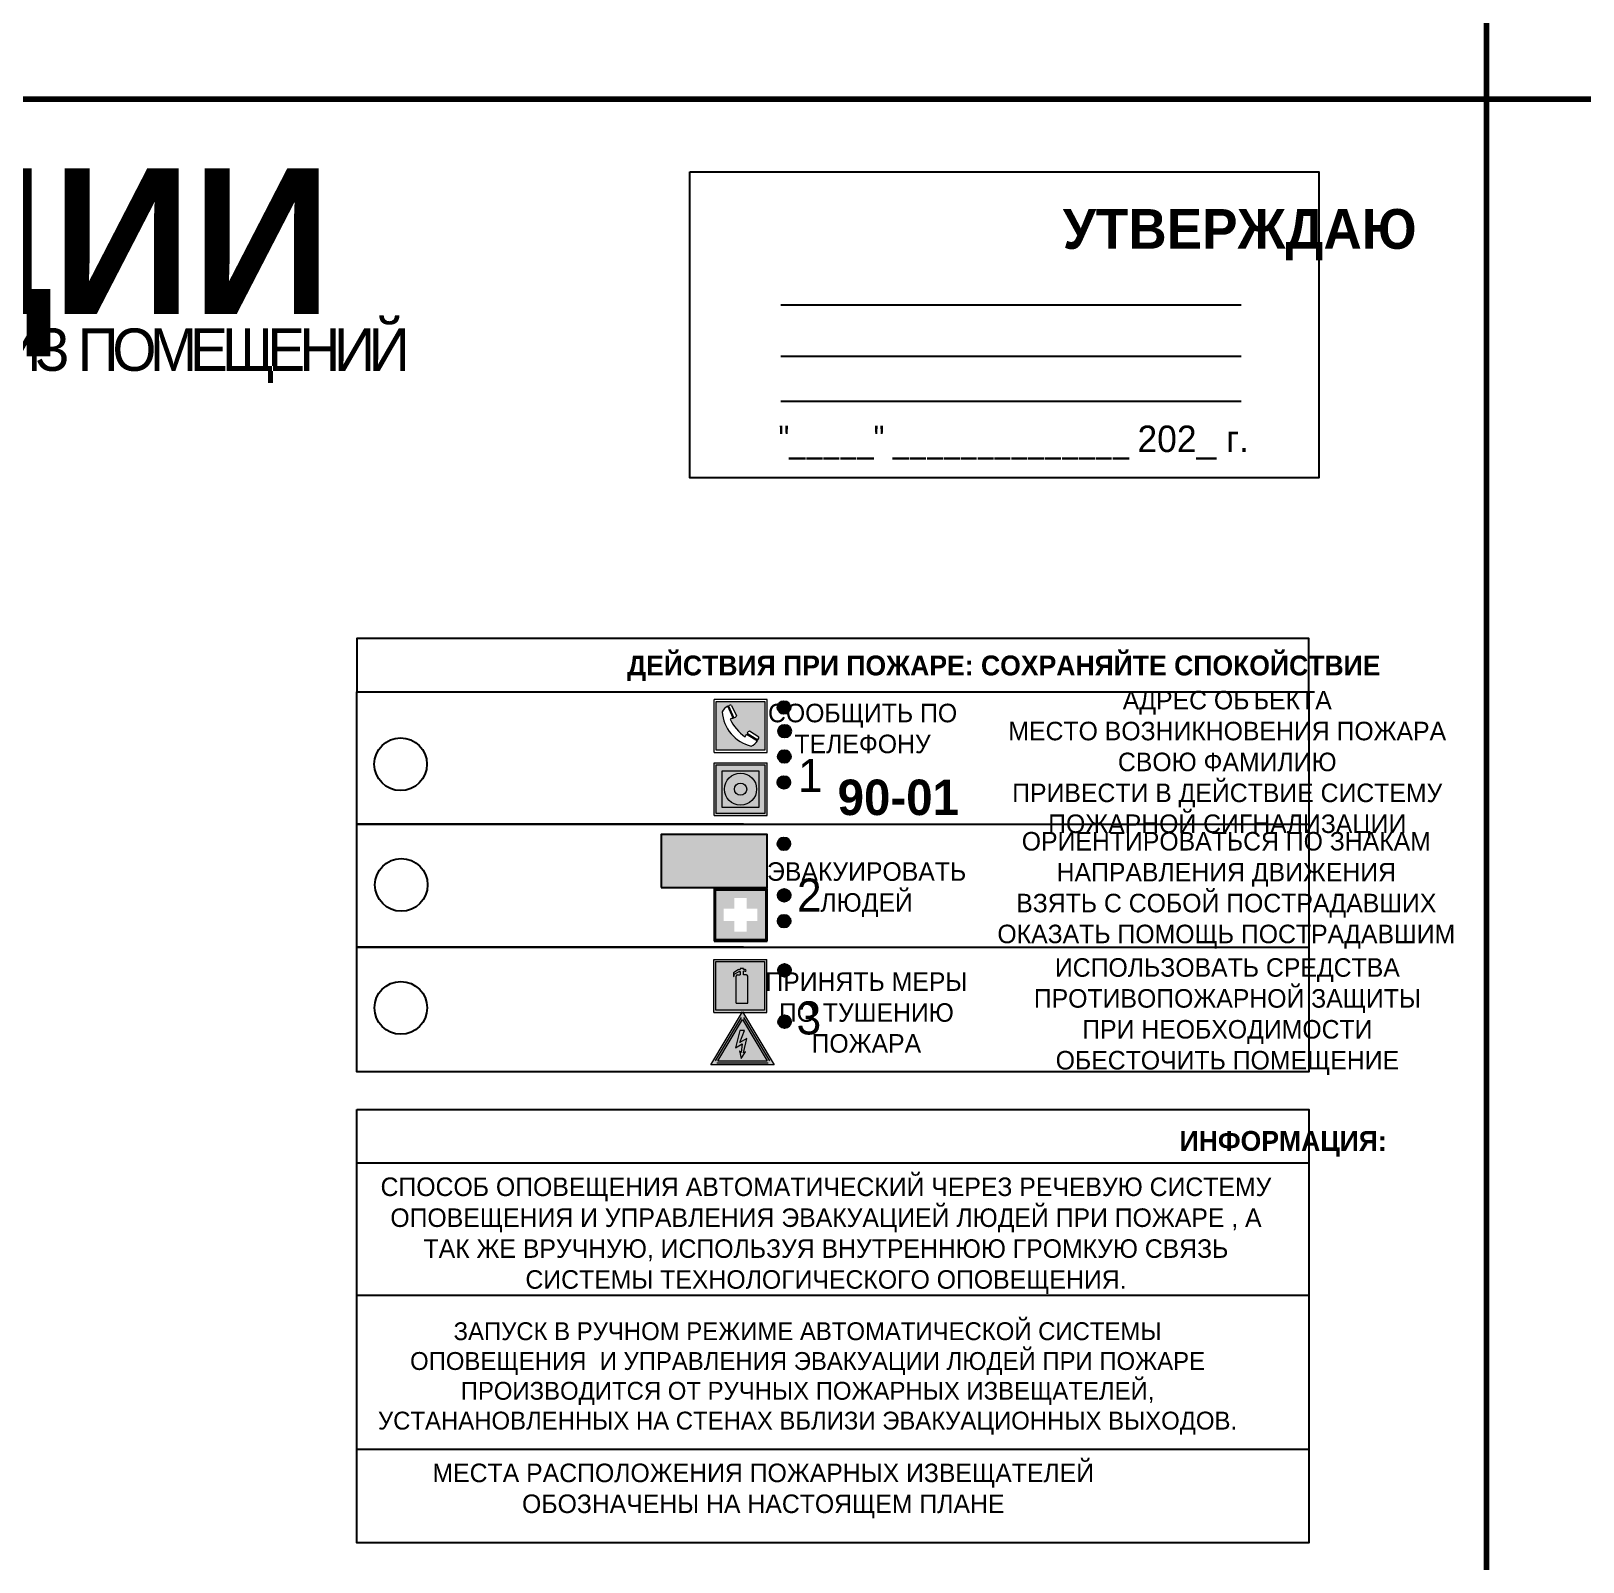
# Model space of a CAD drawing. Header units: millimetres. Extents: x 13114 to 67229, y 22859 to 38520.
# Drawn here: x 39366.6 to 39601, y 24466.6 to 24697.9 of the extents above; entities that cross this region are included whole.
import ezdxf

# ---------------------------------------------------------------- set-up
doc = ezdxf.new("R2010")
doc.units = ezdxf.units.MM
doc.styles.add('обычный', font='arial.ttf')

# ---------------------------------------------------------------- blocks, each defined once
blk = doc.blocks.new('A$C3E6D3DDE')
at = {"lineweight": 5}
h = blk.add_hatch(color=40, dxfattribs=at)
h.paths.add_polyline_path([(24.1, 1.45), (16.46, -11.35), (31.74, -11.35)])
h.paths.add_polyline_path([(24.09, -0.46), (30.03, -10.41), (18.14, -10.41)], flags=16)
h.paths.add_polyline_path([(24.54, -3.08), (23.41, -6.02), (25.13, -5.01), (24.33, -8.5), (24.82, -8.27), (23.79, -9.86), (23.4, -8.04), (23.8, -8.43), (24.04, -6.29), (22.39, -7.25), (23.44, -3.08)], flags=0)
h = blk.add_hatch(color=256, dxfattribs=at)
h.paths.add_polyline_path([(24.37, 0.03, 0.567511), (23.82, 0.03), (17.59, -10.4, 0.582454), (17.86, -10.88), (30.32, -10.88, 0.582149), (30.6, -10.4)])
h.paths.add_polyline_path([(24.09, -0.46), (18.14, -10.41), (30.03, -10.41)], flags=16)
h.paths.add_polyline_path([(24.54, -3.08), (23.41, -6.02), (25.13, -5.01), (24.33, -8.5), (24.82, -8.27), (23.79, -9.86), (23.4, -8.04), (23.8, -8.43), (24.04, -6.29), (22.39, -7.25), (23.44, -3.08)], flags=0)
h = blk.add_hatch(color=40, dxfattribs=at)
h.paths.add_polyline_path([(24.09, -0.46), (18.14, -10.41), (30.03, -10.41)])
h.paths.add_polyline_path([(24.82, -8.27), (23.79, -9.86), (23.4, -8.04), (23.8, -8.43), (24.04, -6.29), (22.39, -7.25), (23.44, -3.08), (24.54, -3.08), (23.41, -6.02), (25.13, -5.01), (24.33, -8.5)], flags=16)
at = {"color": 40, "lineweight": 5}
for p, q in [((16.46, -11.35), (24.1, 1.45)), ((24.1, 1.45), (31.74, -11.35))]:
    blk.add_line(p, q, dxfattribs=at)
at = {"lineweight": 5}
for p, q in [((17.59, -10.4), (23.82, 0.03)), ((24.37, 0.03), (30.6, -10.4)), ((18.14, -10.41), (24.09, -0.46)), ((23.44, -3.08), (22.39, -7.25)), ((23.41, -6.02), (24.54, -3.08)), ((24.54, -3.08), (23.44, -3.08)), ((24.09, -0.46), (30.03, -10.41)), ((22.39, -7.25), (24.04, -6.29)), ((25.13, -5.01), (23.41, -6.02)), ((24.04, -6.29), (23.8, -8.43)), ((24.33, -8.5), (25.13, -5.01)), ((17.86, -10.88), (30.32, -10.88)), ((18.14, -10.41), (30.03, -10.41)), ((23.8, -8.43), (23.4, -8.04)), ((23.4, -8.04), (23.79, -9.86)), ((23.79, -9.86), (24.82, -8.27)), ((24.82, -8.27), (24.33, -8.5))]:
    blk.add_line(p, q, dxfattribs=at)
at = {"color": 50, "lineweight": 5}
blk.add_line((31.74, -11.35), (16.46, -11.35), dxfattribs=at)
blk = doc.blocks.new('A$C456E1F9C')
at = {"lineweight": 5}
h = blk.add_hatch(color=242, dxfattribs=at)
h.paths.add_polyline_path([(0.51, -1.47), (0.51, -13.26), (12.29, -13.26), (12.29, -1.47)])
h.paths.add_polyline_path([(5.42, -4.95, -0.254479), (4.78, -5.4), (3.52, -2.53, -0.209735), (4.23, -2.4)], flags=16)
h.paths.add_polyline_path([(8.53, -8.6), (10.87, -10.17), (10.54, -10.76), (8.03, -9.13, -0.192251)], flags=16)
h.paths.add_polyline_path([(4.61, -5.49, 0.005518), (3.87, -5.72, 0.128647), (7.49, -10.01, 0.00809), (7.83, -9.33), (10.47, -10.97, -0.16736), (8.99, -12.25, -0.327862), (1.95, -3.95, -0.166952), (3.36, -2.62)], flags=16)
at = {"color": 242, "lineweight": 5}
for p, q in [((0, -13.77), (0, -0.97)), ((12.8, -0.97), (0, -0.97)), ((4.61, -5.49), (3.36, -2.62)), ((3.52, -2.53), (4.78, -5.4)), ((4.23, -2.4), (5.42, -4.95)), ((12.8, -13.77), (12.8, -0.97)), ((7.83, -9.33), (10.47, -10.97)), ((8.03, -9.13), (10.54, -10.76)), ((10.81, -10.12), (8.53, -8.6)), ((10.54, -10.76), (10.8, -10.3)), ((10.8, -10.3), (10.81, -10.12)), ((0, -13.77), (12.8, -13.77))]:
    blk.add_line(p, q, dxfattribs=at)
blk.add_lwpolyline([(0.51, -1.47), (12.29, -1.47), (12.29, -13.26), (0.51, -13.26)], close=True, dxfattribs=at)
for centre, radius, start, end in [((4.59, -5.34), 2.99, 114.2845, 152.1974), ((4.02, -3.27), 0.891, 76.3284, 123.7092), ((11.12, -3.31), 9.19, 183.9915, 256.6009), ((14.98, -39.1), 35.17, 107.1487, 108.4135), ((13.86, -0.94), 11.08, 205.5536, 234.8762), ((4.68, -4.59), 0.824, 276.9621, 334.0723), ((-13.31, 0.8), 23.44, 332.5487, 334.4027), ((8.94, -9.5), 0.989, 114.4092, 157.9388), ((7.87, -9.46), 3, 291.9291, 329.9329)]:
    blk.add_arc(centre, radius, start, end, dxfattribs=at)
blk = doc.blocks.new('A$C54414219')
at = {"true_color": 0xffffff}
h = blk.add_hatch(color=7, dxfattribs=at)
h.paths.add_polyline_path([(2.39, -9.45), (2.39, -18.3), (11.23, -18.3), (11.23, -9.45)], flags=0)
h.paths.add_polyline_path([(10.71, -13.87, -1), (2.92, -13.87, -1)], flags=0)
h.paths.add_polyline_path([(8.3, -13.87, -1), (5.33, -13.87, -1)], flags=0)
h.paths.add_polyline_path([(0.41, -7.47), (0.41, -20.27), (13.21, -20.27), (13.21, -7.47)])
h.paths.add_polyline_path([(0.92, -19.77), (12.71, -19.77), (12.71, -7.98), (0.92, -7.98)], flags=16)
h.paths.add_polyline_path([(11.23, -9.45), (11.23, -18.3), (2.39, -18.3), (2.39, -9.45)], flags=0)
at = {"lineweight": 5}
h = blk.add_hatch(color=242, dxfattribs=at)
h.paths.add_polyline_path([(12.71, -7.98), (0.92, -7.98), (0.92, -19.77), (12.71, -19.77)])
h.paths.add_polyline_path([(11.23, -18.3), (2.39, -18.3), (2.39, -9.45), (11.23, -9.45)], flags=16)
h.paths.add_polyline_path([(10.71, -13.87, -1), (2.92, -13.87, -1)], flags=0)
h.paths.add_polyline_path([(8.3, -13.87, -1), (5.33, -13.87, -1)], flags=0)
at = {"true_color": 0xffffff}
h = blk.add_hatch(color=7, dxfattribs=at)
h.paths.add_polyline_path([(2.39, -9.45), (2.39, -18.3), (11.23, -18.3), (11.23, -9.45)])
h.paths.add_polyline_path([(10.71, -13.87, -1), (2.92, -13.87, -1)], flags=16)
h.paths.add_polyline_path([(8.3, -13.87, -1), (5.33, -13.87, -1)], flags=0)
at = {"lineweight": 5}
h = blk.add_hatch(color=242, dxfattribs=at)
h.paths.add_polyline_path([(2.92, -13.87, 1), (10.71, -13.87, 1)])
h.paths.add_polyline_path([(8.3, -13.87, -1), (5.33, -13.87, -1)], flags=16)
at = {"color": 242, "lineweight": 5}
for p, q in [((0.41, -20.27), (0.41, -7.47)), ((0.41, -7.47), (13.21, -7.47)), ((0.41, -7.47), (13.21, -7.47)), ((13.21, -20.27), (13.21, -7.47)), ((0.41, -20.27), (13.21, -20.27))]:
    blk.add_line(p, q, dxfattribs=at)
for points in [[(0.92, -7.98), (12.71, -7.98), (12.71, -19.77), (0.92, -19.77)], [(2.39, -9.45), (11.23, -9.45), (11.23, -18.3), (2.39, -18.3)]]:
    blk.add_lwpolyline(points, close=True, dxfattribs=at)
for radius in [3.89, 1.49]:
    blk.add_circle((6.81, -13.87), radius, dxfattribs=at)
blk = doc.blocks.new('A$C32E8229D')
at = {"true_color": 0xffffff}
blk.add_hatch(color=7, dxfattribs=at).paths.add_polyline_path([(0, 0), (0, -8), (16, -8), (16, 0)])
h = blk.add_hatch(color=126)
h.paths.add_polyline_path([(0.2, -0.2), (15.8, -0.2), (15.8, -7.8), (0.2, -7.8)])
h.paths.add_polyline_path([(13.49, -2.05), (12.08, -2.05), (11.37, -2.63, 0.162397), (11.29, -2.84), (11.29, -3.63), (10.35, -3.63), (10.35, -4.05), (11.68, -4.05), (11.68, -3.48), (12.26, -4.28), (11.29, -5.1), (11.29, -6.78), (11.85, -6.78), (11.85, -5.44), (12.8, -4.64), (12.8, -5.94), (14.46, -5.94), (14.46, -5.39), (13.45, -5.39), (13.45, -3.97), (12.46, -2.59), (13.15, -2.59), (13.69, -3.34), (14.18, -3)], flags=16)
h.paths.add_polyline_path([(10.74, -1.82, 1), (11.8, -1.82, 1)], flags=16)
h.paths.add_polyline_path([(9.39, -3.59), (5.99, -3.59), (6.56, -3.03), (5.91, -3.03), (5.1, -3.83), (5.91, -4.64), (6.56, -4.64), (5.99, -4.09), (9.39, -4.09)], flags=16)
h.paths.add_polyline_path([(4.29, -1.08), (1.72, -1.08), (1.72, -6.6), (4.29, -6.6)], flags=16)
at = {"color": 126}
blk.add_lwpolyline([(16, -8), (0, -8), (0, 0), (16, 0)], close=True, dxfattribs=at)
blk = doc.blocks.new('A$C18900ED3')
h = blk.add_hatch(color=126)
h.paths.add_polyline_path([(-0.18, -0.18), (-7.02, -0.18), (-7.02, -7.02), (-0.18, -7.02)])
h.paths.add_polyline_path([(-5.89, -4.46), (-5.89, -2.77), (-4.46, -2.77), (-4.46, -1.31), (-2.77, -1.31), (-2.77, -2.77), (-1.33, -2.77), (-1.33, -4.46), (-2.77, -4.46), (-2.77, -5.89), (-4.46, -5.89), (-4.46, -4.46)], flags=16)
at = {"color": 126}
for p, q in [((-7.2, 0), (-7.2, -7.2)), ((0, 0), (-7.2, 0)), ((0, -7.2), (0, 0)), ((-7.02, -7.02), (-7.02, -0.18)), ((-7.02, -0.18), (-0.18, -0.18)), ((-0.18, -0.18), (-0.18, -7.02)), ((-7.2, -7.2), (0, -7.2)), ((-0.18, -7.02), (-7.02, -7.02))]:
    blk.add_line(p, q, dxfattribs=at)
blk = doc.blocks.new('A$C3AD82952')
at = {"true_color": 0xf5f5ff}
h = blk.add_hatch(color=7, dxfattribs=at)
h.dxf.hatch_style = 1
h.paths.add_polyline_path([(8.21, 8.73, 0.414214), (7.89, 9.05), (7.22, 9.05), (7.22, 9.92), (7.59, 9.92, 1), (7.57, 10.36), (7.22, 10.36), (7.22, 10.6), (6.43, 10.6), (6.43, 10.36), (6.01, 10.36), (4.74, 9.59), (4.74, 8.69), (4.98, 8.73), (4.98, 9.26), (6.12, 9.91), (6.43, 9.91), (6.43, 9.05), (5.76, 9.05, 0.414214), (5.44, 8.73), (5.44, 2.2), (8.21, 2.2)], flags=0)
h.paths.add_polyline_path([(12.8, 12.8), (0, 12.8), (0, 0), (12.8, 0)])
h.paths.add_polyline_path([(0.51, 12.29), (12.29, 12.29), (12.29, 0.51), (0.51, 0.51)], flags=16)
h.paths.add_polyline_path([(4.74, 9.59), (6.01, 10.36), (6.43, 10.36), (6.43, 10.6), (7.22, 10.6), (7.22, 10.36), (7.59, 10.36, -0.94586), (7.59, 9.92), (7.22, 9.92), (7.22, 9.05), (7.89, 9.05, -0.414214), (8.21, 8.73), (8.21, 2.2), (5.44, 2.2), (5.44, 8.73, -0.414214), (5.76, 9.05), (6.43, 9.05), (6.43, 9.91), (6.12, 9.91), (4.98, 9.26), (4.98, 8.73), (4.74, 8.69)], flags=0)
h = blk.add_hatch(color=242)
h.dxf.hatch_style = 1
h.paths.add_polyline_path([(12.29, 12.29), (0.51, 12.29), (0.51, 0.51), (12.29, 0.51)])
h.paths.add_polyline_path([(4.74, 8.69), (4.74, 9.59), (6.01, 10.36), (6.43, 10.36), (6.43, 10.6), (7.22, 10.6), (7.22, 10.36), (7.59, 10.36, -0.94586), (7.59, 9.92), (7.22, 9.92), (7.22, 9.05), (7.89, 9.05, -0.414214), (8.21, 8.73), (8.21, 2.2), (5.44, 2.2), (5.44, 8.73, -0.414214), (5.76, 9.05), (6.43, 9.05), (6.43, 9.91), (6.12, 9.91), (4.98, 9.26), (4.98, 8.73)], flags=16)
h = blk.add_hatch(color=7, dxfattribs=at)
h.dxf.hatch_style = 1
h.paths.add_polyline_path([(8.21, 8.73, 0.414214), (7.89, 9.05), (7.22, 9.05), (7.22, 9.92), (7.59, 9.92, 1), (7.57, 10.36), (7.22, 10.36), (7.22, 10.6), (6.43, 10.6), (6.43, 10.36), (6.01, 10.36), (4.74, 9.59), (4.74, 8.69), (4.98, 8.73), (4.98, 9.26), (6.12, 9.91), (6.43, 9.91), (6.43, 9.05), (5.76, 9.05, 0.414214), (5.44, 8.73), (5.44, 2.2), (8.21, 2.2)])
at = {"color": 242, "lineweight": 5}
for p, q in [((0, 0), (0, 12.8)), ((0, 12.8), (12.8, 12.8)), ((12.8, 0), (12.8, 12.8)), ((6.01, 10.36), (4.74, 9.59)), ((4.74, 9.59), (4.74, 8.69)), ((4.74, 8.69), (4.98, 8.73)), ((4.98, 9.26), (6.12, 9.91)), ((4.98, 8.73), (4.98, 9.26)), ((5.44, 2.2), (5.44, 8.73)), ((5.76, 9.05), (6.43, 9.05)), ((6.01, 10.36), (6.43, 10.36)), ((6.12, 9.91), (6.43, 9.91)), ((7.22, 10.6), (6.43, 10.6)), ((6.43, 10.6), (6.43, 10.36)), ((6.43, 9.91), (6.43, 9.05)), ((7.22, 10.36), (7.22, 10.6)), ((7.59, 10.36), (7.22, 10.36)), ((7.22, 9.05), (7.22, 9.92)), ((7.59, 9.92), (7.22, 9.92)), ((7.89, 9.05), (7.22, 9.05)), ((8.21, 2.2), (8.21, 8.73)), ((0, 0), (12.8, 0)), ((5.44, 2.2), (8.21, 2.2))]:
    blk.add_line(p, q, dxfattribs=at)
blk.add_lwpolyline([(0.51, 12.29), (12.29, 12.29), (12.29, 0.51), (0.51, 0.51)], close=True, dxfattribs=at)
for centre, radius, start, end in [((5.76, 8.73), 0.32, 90, 180), ((7.58, 10.14), 0.223, 273.1875, 86.8125), ((7.89, 8.73), 0.32, 0, 90)]:
    blk.add_arc(centre, radius, start, end, dxfattribs=at)

msp = doc.modelspace()

# ---------------------------------------------------------------- hatches: boundary and pattern name
at = {"lineweight": 0}
h = msp.add_hatch(color=256, dxfattribs=at)
h.dxf.hatch_style = 1
h.paths.add_polyline_path([(39479.38, 24595.71, 1), (39481.31, 24595.71, 1)])
h = msp.add_hatch(color=256, dxfattribs=at)
h.dxf.hatch_style = 1
h.paths.add_polyline_path([(39479.48, 24592.13, 1), (39481.42, 24592.13, 1)])
h = msp.add_hatch(color=256, dxfattribs=at)
h.dxf.hatch_style = 1
h.paths.add_polyline_path([(39479.45, 24588.31, 1), (39481.38, 24588.31, 1)])
h = msp.add_hatch(color=256, dxfattribs=at)
h.dxf.hatch_style = 1
h.paths.add_polyline_path([(39479.36, 24584.39, 1), (39481.29, 24584.39, 1)])
h = msp.add_hatch(color=256, dxfattribs=at)
h.dxf.hatch_style = 1
h.paths.add_polyline_path([(39479.37, 24575.12, 1), (39481.31, 24575.12, 1)])
h = msp.add_hatch(color=256, dxfattribs=at)
h.dxf.hatch_style = 1
h.paths.add_polyline_path([(39479.42, 24567.34, 1), (39481.35, 24567.34, 1)])
h = msp.add_hatch(color=256, dxfattribs=at)
h.dxf.hatch_style = 1
h.paths.add_polyline_path([(39479.41, 24563.44, 1), (39481.34, 24563.44, 1)])
h = msp.add_hatch(color=256, dxfattribs=at)
h.dxf.hatch_style = 1
h.paths.add_polyline_path([(39479.47, 24556.01, 1), (39481.4, 24556.01, 1)])
h = msp.add_hatch(color=256, dxfattribs=at)
h.dxf.hatch_style = 1
h.paths.add_polyline_path([(39479.47, 24548.25, 1), (39481.4, 24548.25, 1)])

# ---------------------------------------------------------------- linework, layer by layer
at = {"color": 6, "lineweight": 100}
for points in [[(38986.42, 25082.6), (39586.42, 25082.6), (39586.42, 24687.6), (38986.42, 24687.6)], [(38986.42, 25082.6), (39586.42, 25082.6), (39586.42, 24687.6), (38986.42, 24687.6)], [(39586.42, 25082.6), (40186.42, 25082.6), (40186.42, 24687.6), (39586.42, 24687.6)], [(39586.42, 25082.6), (40186.42, 25082.6), (40186.42, 24687.6), (39586.42, 24687.6)], [(38986.42, 24687.6), (39586.42, 24687.6), (39586.42, 24292.6), (38986.42, 24292.6)], [(38986.42, 24687.6), (39586.42, 24687.6), (39586.42, 24292.6), (38986.42, 24292.6)], [(39586.42, 24687.6), (40186.42, 24687.6), (40186.42, 24292.6), (39586.42, 24292.6)], [(39586.42, 24687.6), (40186.42, 24687.6), (40186.42, 24292.6), (39586.42, 24292.6)]]:
    msp.add_lwpolyline(points, close=True, dxfattribs=at)
for points in [[(39466.13, 24676.59), (39561.14, 24676.59), (39561.14, 24630.38), (39466.13, 24630.38)], [(39415.84, 24598.06), (39559.6, 24598.06), (39559.6, 24606.11), (39415.84, 24606.11)], [(39415.84, 24598.06), (39559.6, 24598.06), (39559.6, 24540.66), (39415.84, 24540.66)]]:
    msp.add_lwpolyline(points, close=True)
for points in [[(39479.89, 24656.54), (39549.41, 24656.54)], [(39479.89, 24648.78), (39549.41, 24648.78)], [(39479.89, 24641.99), (39549.41, 24641.99)], [(39474.25, 24578.07), (39415.84, 24578.07), (39559.6, 24578.07)], [(39474.25, 24559.49), (39415.84, 24559.49), (39559.6, 24559.49)]]:
    msp.add_lwpolyline(points)
at = {"color": 0}
msp.add_lwpolyline([(39415.84, 24535), (39559.6, 24535), (39559.6, 24469.55), (39415.84, 24469.55)], close=True, dxfattribs=at)
for points in [[(39415.84, 24526.95), (39559.6, 24526.95)], [(39415.84, 24506.96), (39559.6, 24506.96)], [(39415.84, 24483.71), (39559.6, 24483.71)]]:
    msp.add_lwpolyline(points, dxfattribs=at)
for centre, radius in [((39480.35, 24595.71), 0.966), ((39480.45, 24592.13), 0.966), ((39422.46, 24587.14), 3.98), ((39480.41, 24588.31), 0.966), ((39480.33, 24584.39), 0.966), ((39480.34, 24575.12), 0.966), ((39422.56, 24568.91), 3.98), ((39480.38, 24567.34), 0.966), ((39480.37, 24563.44), 0.966), ((39480.43, 24556.01), 0.966), ((39422.49, 24550.34), 3.98), ((39480.44, 24548.25), 0.966)]:
    msp.add_circle(centre, radius)

# ---------------------------------------------------------------- block references
for name, p, xscale, yscale, zscale in [('A$C456E1F9C', (39469.79, 24597.53), 0.625, 0.625, 0.625), ('A$C54414219', (39469.53, 24592.04), 0.625, 0.625, 0.625), ('A$C18900ED3', (39477.79, 24568.39), 1.111111111007631, 1.111111111007631, 1.111111111007631), ('A$C3AD82952', (39469.74, 24549.66), 0.625, 0.625, 0.625), ('A$C3E6D3DDE', (39459.03, 24548.85), 0.625, 0.625, 0.625)]:
    msp.add_blockref(name, p, dxfattribs=dict(xscale=xscale, yscale=yscale, zscale=zscale))
at = {"xscale": -1}
msp.add_blockref('A$C32E8229D', (39477.79, 24576.54), dxfattribs=at)

# ---------------------------------------------------------------- texts
at = {"lineweight": 0, "style": 'обычный'}
for s, insert, char_height, width, attachment_point in [('{\\fProxima Nova Rg|b1|i0|c204|p2;ПЛАН ЭВАКУАЦИИ}', (39134.91, 24677.12), 22, 493.8901, 1), ('\\pi-18,l18,t18;{\\fProxima Nova Rg|b1|i0|c204|p2;УТВЕРЖДАЮ\\H1.1997x; }', (39549.17, 24667.12), 6, 126.6484, 5), ('{\\fArial Narrow|b0|i0|c204|p34;"_____" ______________ \\fProxima Nova Rg|b0|i0|c204|p2;202_ г. }', (39515.04, 24635.71), 4, 78.6503, 5), ('{\\fProxima Nova Rg|b1|i0|c204|p2;ДЕЙСТВИЯ ПРИ ПОЖАРЕ: СОХРАНЯЙТЕ СПОКОЙСТВИЕ\\H1.6644x; }', (39513.55, 24601.62), 3, 175.1736, 5), ('\\pi-8.4,l8.4,t8.4;{\\fProxima Nova Rg|b0|i0|c204|p2;АДРЕС ОБЪЕКТА\\PМЕСТО ВОЗНИКНОВЕНИЯ ПОЖАРА \\PСВОЮ ФАМИЛИЮ\\PПРИВЕСТИ В ДЕЙСТВИЕ СИСТЕМУ \\PПОЖАРНОЙ СИГНАЛИЗАЦИИ}', (39547.29, 24587.08), 2.8, 126.6484, 5), ('{\\fProxima Nova Rg|b0|i0|c204|p2;СООБЩИТЬ ПО \\PТЕЛЕФОНУ}', (39492.22, 24592.52), 2.8, 126.6484, 5), ('{\\fProxima Nova Rg|b0|i0|c204|p2;1\\H1.1667x; }', (39484.32, 24585.45), 5, 126.6484, 5), ('{\\fProxima Nova Rg|b1|i0|c204|p2;\\H1.0714x;90-01\\fProxima Nova Rg|b0|i0|c204|p2;\\H0.93331x; \\H1.3449x; }', (39497.61, 24582.1), 5, 126.6484, 5), ('\\pi-8.4,l8.4,t8.4;{\\fProxima Nova Rg|b0|i0|c204|p2;ОРИЕНТИРОВАТЬСЯ ПО ЗНАКАМ \\PНАПРАВЛЕНИЯ ДВИЖЕНИЯ\\PВЗЯТЬ С СОБОЙ ПОСТРАДАВШИХ\\PОКАЗАТЬ ПОМОЩЬ ПОСТРАДАВШИМ}', (39547.15, 24568.1), 2.8, 126.6484, 5), ('{\\fProxima Nova Rg|b0|i0|c204|p2;ЭВАКУИРОВАТЬ \\PЛЮДЕЙ}', (39492.83, 24568.19), 2.8, 126.6484, 5), ('{\\fProxima Nova Rg|b0|i0|c204|p2;2\\H1.1967x; }', (39484.17, 24567.37), 5, 126.6484, 5), ('\\pi-8.4,l8.4,t8.4;{\\fProxima Nova Rg|b0|i0|c204|p2;ИСПОЛЬЗОВАТЬ СРЕДСТВА \\PПРОТИВОПОЖАРНОЙ ЗАЩИТЫ \\PПРИ НЕОБХОДИМОСТИ \\PОБЕСТОЧИТЬ ПОМЕЩЕНИЕ}', (39547.31, 24549.03), 2.8, 126.6484, 5), ('{\\fProxima Nova Rg|b0|i0|c204|p2;ПРИНЯТЬ МЕРЫ \\PПО ТУШЕНИЮ \\PПОЖАРА}', (39492.79, 24549.62), 2.8, 126.6484, 5), ('{\\fProxima Nova Rg|b0|i0|c204|p2;3\\H1.1967x; }', (39484.11, 24548.79), 5, 126.6484, 5), ('{\\fProxima Nova Rg|b1|i0|c204|p2;ИНФОРМАЦИЯ:\\H1.1997x; }', (39555.74, 24529.81), 3, 175.1736, 5), ('{\\fProxima Nova Rg|b0|i0|c204|p2;СПОСОБ ОПОВЕЩЕНИЯ АВТОМАТИЧЕСКИЙ ЧЕРЕЗ РЕЧЕВУЮ СИСТЕМУ ОПОВЕЩЕНИЯ И УПРАВЛЕНИЯ ЭВАКУАЦИЕЙ ЛЮДЕЙ ПРИ ПОЖАРЕ , А ТАК ЖЕ ВРУЧНУЮ, ИСПОЛЬЗУЯ ВНУТРЕННЮЮ ГРОМКУЮ СВЯЗЬ СИСТЕМЫ ТЕХНОЛОГИЧЕСКОГО ОПОВЕЩЕНИЯ.}', (39486.69, 24515.91), 2.8, 137.0334, 5), ('{\\fProxima Nova Rg|b0|i0|c204|p2;\\P\\pt8.1;ЗАПУСК В РУЧНОМ РЕЖИМЕ АВТОМАТИЧЕСКОЙ СИСТЕМЫ ОПОВЕЩЕНИЯ  И УПРАВЛЕНИЯ ЭВАКУАЦИИ ЛЮДЕЙ ПРИ ПОЖАРЕ ПРОИЗВОДИТСЯ ОТ РУЧНЫХ ПОЖАРНЫХ ИЗВЕЩАТЕЛЕЙ, УСТАНАНОВЛЕННЫХ НА СТЕНАХ ВБЛИЗИ ЭВАКУАЦИОННЫХ ВЫХОДОВ. }', (39483.91, 24496.61), 2.7, 131.4512, 5), ('\\pt8.4;{\\fProxima Nova Rg|b0|i0|c204|p2;\\PМЕСТА РАСПОЛОЖЕНИЯ ПОЖАРНЫХ ИЗВЕЩАТЕЛЕЙ ОБОЗНАЧЕНЫ НА НАСТОЯЩЕМ ПЛАНЕ}', (39477.22, 24479.7), 2.8, 118.5618, 5)]:
    msp.add_mtext(s, dxfattribs=dict(at, insert=insert, char_height=char_height, width=width, attachment_point=attachment_point))
at = {"color": 0, "lineweight": 0, "insert": (39285.41, 24653.13), "char_height": 8, "width": 449.2158, "attachment_point": 5, "style": 'обычный'}
msp.add_mtext('{\\fArial Black|b1|i0|c204|p34;\\H2x;\\T0.85;  \\fArial Narrow|b0|i0|c204|p34;\\H0.8x;\\W0.9;\\P\\fProxima Nova Rg|b0|i0|c204|p2;\\H0.5x;\\W1;\\C256;ПРИ ПОЖАРЕ  ИЛИ ДРУГИХ ЧРЕЗВЫЧАЙНЫХ СИТУАЦИЯХ  ИЗ ПОМЕЩЕНИЙ \\fProxima Nova Rg|b1|i0|c204|p2;\\H1.25x;\\P1 ЭТАЖА ОЭС ЦЭО: ВДС-2}', dxfattribs=at)

doc.saveas('drawing.dxf')
